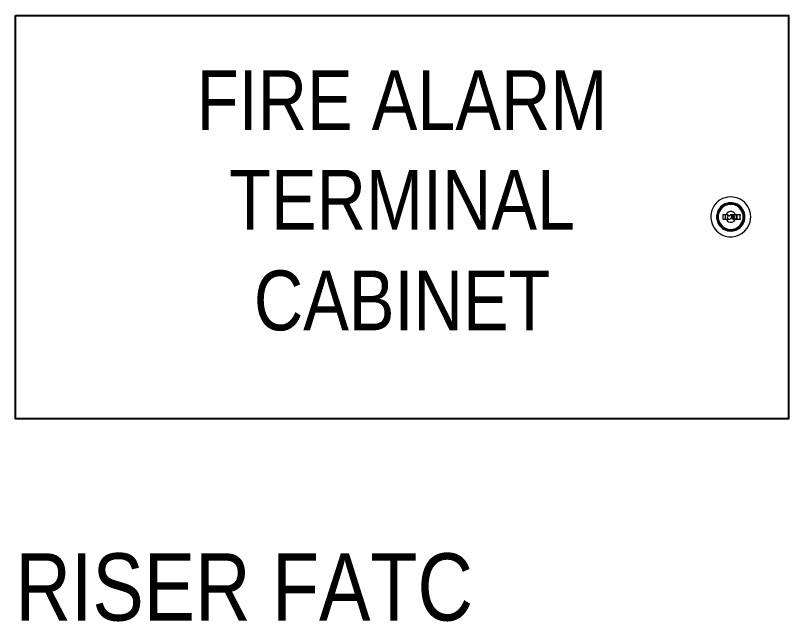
# Model space of a CAD drawing. Extents: x 0 to 760, y -27 to 732.
# Drawn here: x 656 to 759.5, y 450.9 to 532 of the extents above; entities that cross this region are included whole.
import ezdxf
from ezdxf.enums import TextEntityAlignment as Align

# ---------------------------------------------------------------- set-up
doc = ezdxf.new("R2010")
doc.units = 0
doc.header["$MEASUREMENT"] = 0
doc.layers.add('FA-Riser', color=7, linetype='Continuous')
doc.styles.add('AMTS', font='ARIALN.TTF', dxfattribs={"height": 9})

# ---------------------------------------------------------------- blocks, each defined once
blk = doc.blocks.new('RISER FATC')
at = {"color": 7, "linetype": 'Continuous', "lineweight": 0}
for p, q in [((43.28, 28.43), (43.28, 28.31)), ((44.75, 28.31), (44.75, 28.43)), ((42.36, 26.93), (42.36, 26.41)), ((42.96, 26.93), (42.96, 26.41)), ((42.99, 26.93), (42.96, 26.93)), ((43.65, 26.96), (42.99, 26.96)), ((43.34, 26.38), (43.34, 26.96)), ((43.48, 27.1), (43.39, 26.96)), ((45.26, 26.96), (43.94, 26.96)), ((44.11, 26.96), (44.11, 26.56)), ((44.29, 26.96), (44.29, 26.38)), ((44.66, 26.96), (44.57, 27.1)), ((44.89, 26.38), (44.89, 26.96)), ((45.26, 26.93), (45.38, 26.93)), ((45.29, 26.41), (45.29, 26.93)), ((45.67, 27.45), (45.78, 27.45)), ((45.81, 27.27), (45.75, 27.27)), ((45.75, 27.27), (45.75, 27.19)), ((45.78, 27.39), (45.78, 27.27)), ((45.81, 27.27), (45.81, 26.04)), ((42.96, 26.41), (42.99, 26.41)), ((42.99, 26.38), (43.94, 26.38)), ((44.37, 26.84), (44.29, 26.84)), ((44.29, 26.81), (44.52, 26.81)), ((44.29, 26.67), (44.52, 26.67)), ((44.29, 26.38), (45.26, 26.38)), ((44.43, 26.81), (44.37, 26.84)), ((44.37, 26.38), (44.37, 26.67)), ((45.26, 26.41), (45.38, 26.41)), ((45.67, 25.92), (45.78, 25.92)), ((45.75, 26.15), (45.75, 26.04)), ((45.75, 26.04), (45.81, 26.04)), ((45.78, 26.04), (45.78, 25.98)), ((43.28, 25), (43.28, 24.94)), ((44.75, 24.94), (44.75, 25))]:
    blk.add_line(p, q, dxfattribs=at)
blk.add_lwpolyline([(-51.77, 53.64), (51.77, 53.64), (51.77, -0.35), (-51.77, -0.35)], close=True)
for points in [[(46.62, 27.33), (46.49, 27.72), (46.31, 28.07), (46.1, 28.38), (45.85, 28.64), (45.57, 28.87), (45.27, 29.05), (44.95, 29.18), (44.62, 29.28), (44.28, 29.33), (43.94, 29.34), (43.59, 29.31), (43.26, 29.24), (42.93, 29.12), (42.62, 28.97), (42.34, 28.77), (42.08, 28.53), (41.85, 28.25), (41.66, 27.93), (41.51, 27.56), (41.41, 27.16)], [(45.84, 27.22), (45.74, 27.48), (45.61, 27.72), (45.46, 27.93), (45.28, 28.1), (45.09, 28.25), (44.88, 28.37), (44.65, 28.46), (44.42, 28.53), (44.18, 28.56), (43.94, 28.57), (43.71, 28.54), (43.47, 28.49), (43.25, 28.41), (43.03, 28.3), (42.83, 28.17), (42.65, 28), (42.5, 27.81), (42.36, 27.59), (42.26, 27.35), (42.19, 27.07)], [(45.72, 27.19), (45.64, 27.45), (45.52, 27.68), (45.37, 27.88), (45.21, 28.05), (45.02, 28.19), (44.81, 28.3), (44.6, 28.38), (44.37, 28.44), (44.14, 28.46), (43.91, 28.46), (43.68, 28.43), (43.45, 28.37), (43.23, 28.29), (43.03, 28.18), (42.84, 28.04), (42.67, 27.87), (42.52, 27.68), (42.4, 27.47), (42.3, 27.23), (42.24, 26.96)], [(45.61, 27.19), (45.51, 27.43), (45.39, 27.64), (45.25, 27.82), (45.09, 27.98), (44.91, 28.1), (44.72, 28.2), (44.52, 28.28), (44.32, 28.33), (44.11, 28.35), (43.9, 28.35), (43.69, 28.32), (43.48, 28.26), (43.29, 28.18), (43.1, 28.08), (42.93, 27.94), (42.77, 27.79), (42.63, 27.61), (42.51, 27.41), (42.42, 27.18), (42.36, 26.93)], [(41.41, 27.16), (41.35, 26.84), (41.35, 26.53)], [(42.19, 27.07), (42.13, 26.81), (42.13, 26.53)], [(42.24, 26.96), (42.22, 26.67), (42.24, 26.41)], [(44.57, 27.1), (44.54, 27.16), (44.5, 27.21), (44.45, 27.25), (44.4, 27.29), (44.34, 27.32), (44.28, 27.35), (44.22, 27.37), (44.16, 27.38), (44.09, 27.39), (44.03, 27.39), (43.96, 27.39), (43.9, 27.38), (43.83, 27.37), (43.77, 27.35), (43.71, 27.32), (43.66, 27.29), (43.6, 27.25), (43.56, 27.21), (43.52, 27.16), (43.48, 27.1)], [(43.62, 26.96), (43.54, 26.67), (43.62, 26.41)], [(43.68, 26.96), (43.68, 26.87), (43.74, 26.81), (43.91, 26.81), (43.94, 26.87), (43.94, 26.96)], [(44.43, 26.41), (44.52, 26.67), (44.43, 26.96)], [(44.72, 26.41), (44.78, 26.58), (44.78, 26.76), (44.72, 26.96)], [(45.7, 26.93), (45.61, 27.19)], [(45.61, 26.15), (45.7, 26.41), (45.7, 26.93)], [(45.7, 25.95), (45.78, 26.24), (45.84, 26.53), (45.84, 26.81), (45.78, 27.13), (45.7, 27.39)], [(45.81, 26.96), (45.72, 27.19)], [(45.93, 26.67), (45.9, 26.96), (45.84, 27.22)], [(46.7, 26.67), (46.67, 27.02), (46.62, 27.33)], [(42.13, 26.53), (42.19, 26.22), (42.28, 25.94), (42.4, 25.69), (42.55, 25.47), (42.72, 25.28), (42.92, 25.12), (43.13, 24.99), (43.36, 24.89), (43.59, 24.83), (43.83, 24.79), (44.08, 24.78), (44.32, 24.81), (44.56, 24.86), (44.8, 24.95), (45.02, 25.07), (45.23, 25.22), (45.41, 25.4), (45.58, 25.61), (45.73, 25.85), (45.84, 26.12)], [(42.24, 26.41), (42.3, 26.15), (42.39, 25.91), (42.5, 25.69), (42.65, 25.5), (42.82, 25.33), (43.01, 25.2), (43.22, 25.08), (43.43, 25), (43.66, 24.94), (43.9, 24.91), (44.13, 24.9), (44.36, 24.93), (44.59, 24.98), (44.81, 25.06), (45.02, 25.17), (45.2, 25.31), (45.37, 25.47), (45.52, 25.67), (45.64, 25.9), (45.72, 26.15)], [(42.36, 26.41), (42.43, 26.16), (42.53, 25.93), (42.65, 25.73), (42.78, 25.55), (42.94, 25.39), (43.11, 25.27), (43.3, 25.16), (43.49, 25.08), (43.69, 25.03), (43.9, 25), (44.11, 25), (44.31, 25.02), (44.52, 25.07), (44.71, 25.14), (44.9, 25.24), (45.08, 25.37), (45.24, 25.53), (45.38, 25.71), (45.51, 25.92), (45.61, 26.15)], [(43.39, 26.41), (43.48, 26.24), (43.6, 26.12), (43.74, 26.01), (43.94, 25.98), (44.11, 25.98), (44.32, 26.01), (44.46, 26.12), (44.57, 26.24), (44.66, 26.41)], [(44.26, 26.38), (44.26, 26.47), (44.2, 26.53), (44.06, 26.53), (44, 26.47), (43.97, 26.38)], [(45.72, 26.15), (45.81, 26.41)], [(45.84, 26.12), (45.9, 26.41), (45.93, 26.67)], [(46.62, 26.01), (46.67, 26.35), (46.7, 26.67)]]:
    blk.add_lwpolyline(points, dxfattribs=at)
blk.add_arc((44.03, 26.69), 2.68, 183.4443, 345.3204, dxfattribs=at)
at = {"color": 7, "style": 'AMTS'}
for s, p in [('FIRE ALARM', (0.01, 38.3)), ('TERMINAL', (0.01, 24.97)), ('CABINET', (0.01, 11.5))]:
    blk.add_text(s, height=8, dxfattribs=at).set_placement(p, align=Align.CENTER)
at = {"color": 0, "lineweight": 30, "flags": 104}
blk.add_attdef('DeviceAttributes', text='', height=9, dxfattribs=at).set_placement((56.27, 4.15), align=Align.TOP_LEFT)

msp = doc.modelspace()

# ---------------------------------------------------------------- block references
msp.add_blockref('RISER FATC', (707.77, 478.35))

# ---------------------------------------------------------------- texts
at = {"layer": 'FA-Riser', "insert": (656, 460), "char_height": 9, "attachment_point": 1, "style": 'AMTS'}
msp.add_mtext('RISER FATC', dxfattribs=at)

doc.saveas('drawing.dxf')
